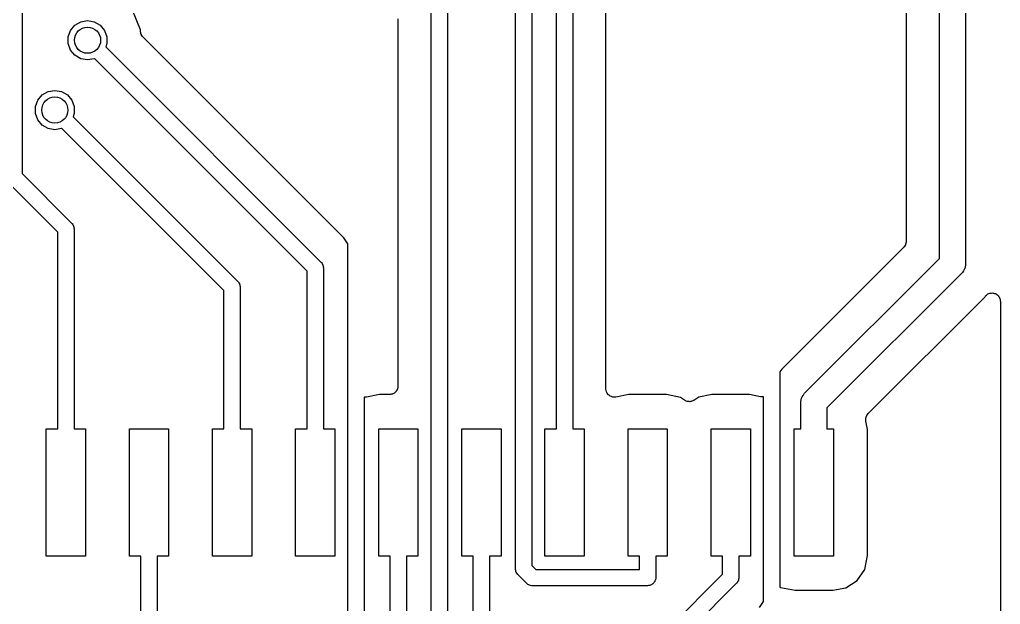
# Model space of a CAD drawing. Extents: x 116.4 to 213.4, y -134.3 to -53.5.
# Drawn here: x 188.78 to 203.76, y -71.18 to -62.24 of the extents above; entities that cross this region are included whole.
import ezdxf

# ---------------------------------------------------------------- set-up
doc = ezdxf.new("R2010")
doc.units = 0
doc.header["$MEASUREMENT"] = 0
doc.layers.add('BLACK', color=7, linetype='CONTINUOUS')

msp = doc.modelspace()

# ---------------------------------------------------------------- linework, layer by layer
at = {"layer": 'Black'}
for p, q in [((202.832, -65.8919), (202.832, -59.0889)), ((203.232, -59.0889), (203.232, -65.9747)), ((202.324, -59.4904), (202.324, -65.6288)), ((196.979, -68.493), (196.979, -60.2909)), ((197.229, -60.3427), (197.229, -68.493)), ((196.604, -60.5095), (196.604, -70.5839)), ((196.354, -70.6357), (196.354, -60.5613)), ((197.737, -67.8851), (197.737, -60.6057)), ((188.814, -61.2661), (188.814, -64.5919)), ((195.064, -72.9911), (195.064, -61.9625)), ((195.314, -61.9107), (195.314, -73.0429)), ((190.623, -62.3948), (190.5, -62.0977)), ((189.554, -62.4042), (189.622, -62.3241)), ((189.622, -62.3241), (189.712, -62.2718)), ((189.712, -62.2718), (189.815, -62.2537)), ((189.815, -62.2537), (189.918, -62.2718)), ((189.918, -62.2718), (190.009, -62.3241)), ((190.009, -62.3241), (190.076, -62.4042)), ((194.556, -62.2255), (194.556, -67.8456)), ((189.519, -62.5025), (189.554, -62.4042)), ((190.076, -62.4042), (190.112, -62.5025)), ((190.623, -62.415), (190.623, -62.3948)), ((190.624, -62.4206), (190.623, -62.415)), ((190.624, -62.4262), (190.624, -62.4206)), ((190.628, -62.4422), (190.624, -62.4262)), ((190.631, -62.4585), (190.628, -62.4422)), ((190.634, -62.4633), (190.631, -62.4585)), ((190.635, -62.4688), (190.634, -62.4633)), ((190.645, -62.4823), (190.635, -62.4688)), ((190.653, -62.4967), (190.645, -62.4823)), ((189.519, -62.6071), (189.519, -62.5025)), ((189.554, -62.7054), (189.519, -62.6071)), ((190.112, -62.6071), (190.094, -62.6566)), ((190.112, -62.5025), (190.112, -62.6071)), ((190.657, -62.5003), (190.653, -62.4967)), ((190.66, -62.5049), (190.657, -62.5003)), ((193.733, -65.5773), (190.66, -62.5049)), ((189.622, -62.7855), (189.554, -62.7054)), ((189.712, -62.8378), (189.622, -62.7855)), ((190.094, -62.6566), (193.382, -65.9453)), ((189.815, -62.8559), (189.712, -62.8378)), ((189.918, -62.8378), (189.815, -62.8559)), ((189.92, -62.8366), (189.918, -62.8378)), ((193.169, -66.0855), (189.92, -62.8366)), ((189.054, -63.4713), (189.121, -63.3912)), ((189.121, -63.3912), (189.212, -63.3389)), ((189.212, -63.3389), (189.315, -63.3208)), ((189.315, -63.3208), (189.418, -63.3389)), ((189.418, -63.3389), (189.508, -63.3912)), ((189.508, -63.3912), (189.576, -63.4713)), ((189.018, -63.5696), (189.054, -63.4713)), ((189.576, -63.4713), (189.611, -63.5696)), ((189.018, -63.6742), (189.018, -63.5696)), ((189.054, -63.7725), (189.018, -63.6742)), ((189.611, -63.6742), (189.593, -63.7237)), ((189.611, -63.5696), (189.611, -63.6742)), ((189.121, -63.8526), (189.054, -63.7725)), ((189.593, -63.7237), (192.112, -66.2427)), ((189.212, -63.9049), (189.121, -63.8526)), ((189.315, -63.923), (189.212, -63.9049)), ((189.418, -63.9049), (189.315, -63.923)), ((189.42, -63.9037), (189.418, -63.9049)), ((191.899, -66.3829), (189.42, -63.9037)), ((188.814, -64.5919), (189.572, -65.3504)), ((189.359, -65.4906), (188.601, -64.7321)), ((189.359, -68.493), (189.359, -65.4906)), ((189.572, -65.3504), (189.576, -65.3549)), ((189.576, -65.3549), (189.58, -65.3585)), ((189.58, -65.3585), (189.588, -65.3726)), ((189.588, -65.3726), (189.597, -65.386)), ((189.597, -65.386), (189.599, -65.3913)), ((189.599, -65.3913), (189.601, -65.396)), ((189.601, -65.396), (189.604, -65.4121)), ((189.604, -65.4121), (189.609, -65.4279)), ((189.609, -65.4279), (189.608, -65.4334)), ((189.608, -65.4334), (189.609, -65.4388)), ((189.609, -65.4388), (189.609, -68.493)), ((193.794, -65.6695), (193.733, -65.5773)), ((202.324, -65.6399), (202.319, -65.6559)), ((202.324, -65.6288), (202.323, -65.6343)), ((202.323, -65.6343), (202.324, -65.6399)), ((193.794, -72.823), (193.794, -65.6695)), ((202.287, -65.7186), (200.422, -67.5832)), ((202.29, -65.7141), (202.287, -65.7186)), ((202.294, -65.7105), (202.29, -65.7141)), ((202.303, -65.6961), (202.294, -65.7105)), ((202.312, -65.6825), (202.303, -65.6961)), ((202.314, -65.6771), (202.312, -65.6825)), ((202.316, -65.6723), (202.314, -65.6771)), ((202.319, -65.6559), (202.316, -65.6723)), ((200.773, -67.9513), (202.832, -65.8919)), ((193.169, -68.493), (193.169, -66.0855)), ((193.382, -65.9453), (193.386, -65.9498)), ((193.386, -65.9498), (193.39, -65.9534)), ((193.39, -65.9534), (193.398, -65.9675)), ((193.398, -65.9675), (193.407, -65.9809)), ((193.407, -65.9809), (193.409, -65.9862)), ((193.409, -65.9862), (193.411, -65.9909)), ((193.411, -65.9909), (193.414, -66.007)), ((193.414, -66.007), (193.419, -66.0228)), ((193.419, -66.0228), (193.418, -66.0283)), ((193.418, -66.0283), (193.419, -66.0337)), ((193.419, -66.0337), (193.419, -68.493)), ((203.198, -66.0806), (203.185, -66.1033)), ((203.213, -66.0592), (203.198, -66.0806)), ((203.216, -66.0507), (203.213, -66.0592)), ((203.22, -66.0431), (203.216, -66.0507)), ((203.224, -66.0174), (203.22, -66.0431)), ((203.231, -65.9921), (203.224, -66.0174)), ((203.232, -65.9747), (203.23, -65.9834)), ((203.23, -65.9834), (203.231, -65.9921)), ((203.173, -66.1161), (201.114, -68.1755)), ((203.178, -66.1089), (203.173, -66.1161)), ((203.185, -66.1033), (203.178, -66.1089)), ((191.899, -68.1677), (191.899, -66.3829)), ((192.112, -66.2427), (192.116, -66.2472)), ((192.116, -66.2472), (192.12, -66.2508)), ((192.12, -66.2508), (192.128, -66.2649)), ((192.128, -66.2649), (192.137, -66.2783)), ((192.137, -66.2783), (192.139, -66.2836)), ((192.139, -66.2836), (192.141, -66.2883)), ((192.141, -66.2883), (192.144, -66.3044)), ((192.144, -66.3044), (192.149, -66.3202)), ((192.149, -66.3202), (192.148, -66.3257)), ((192.148, -66.3257), (192.149, -66.3311)), ((192.149, -66.3311), (192.149, -68.1677)), ((201.745, -68.2628), (203.524, -66.4842)), ((203.524, -66.4842), (203.531, -66.4732)), ((203.531, -66.4732), (203.536, -66.4682)), ((203.536, -66.4682), (203.539, -66.4621)), ((203.539, -66.4621), (203.551, -66.4524)), ((203.551, -66.4524), (203.562, -66.4414)), ((203.562, -66.4414), (203.568, -66.4383)), ((203.568, -66.4383), (203.573, -66.4338)), ((203.573, -66.4338), (203.588, -66.4286)), ((203.588, -66.4286), (203.601, -66.4219)), ((203.601, -66.4219), (203.608, -66.4211)), ((203.608, -66.4211), (203.615, -66.4187)), ((203.615, -66.4187), (203.63, -66.4187)), ((203.63, -66.4187), (203.645, -66.4171)), ((203.645, -66.4171), (203.652, -66.4187)), ((203.652, -66.4187), (203.659, -66.4187)), ((203.659, -66.4187), (203.673, -66.4239)), ((203.673, -66.4239), (203.688, -66.4275)), ((203.688, -66.4275), (203.694, -66.4314)), ((203.694, -66.4314), (203.7, -66.4338)), ((203.7, -66.4338), (203.712, -66.4436)), ((203.712, -66.4436), (203.725, -66.452)), ((203.725, -66.452), (203.729, -66.4577)), ((203.729, -66.4577), (203.734, -66.4621)), ((203.734, -66.4621), (203.742, -66.4753)), ((203.742, -66.4753), (203.751, -66.4876)), ((203.751, -66.4876), (203.753, -66.4943)), ((203.753, -66.4943), (203.756, -66.5003)), ((203.756, -66.5003), (203.759, -66.5153)), ((203.759, -66.5153), (203.763, -66.53)), ((203.763, -66.53), (203.762, -66.5369)), ((203.762, -66.5369), (203.764, -66.5438)), ((203.764, -66.5438), (203.764, -109.071)), ((200.422, -67.5832), (200.394, -67.6248)), ((200.394, -67.6248), (200.394, -70.9132)), ((194.549, -67.889), (194.543, -67.8986)), ((194.551, -67.8781), (194.549, -67.889)), ((194.554, -67.8676), (194.551, -67.8781)), ((194.556, -67.8456), (194.554, -67.8565)), ((194.554, -67.8565), (194.554, -67.8676)), ((197.737, -67.8858), (197.737, -67.8851)), ((197.737, -67.8865), (197.737, -67.8858)), ((197.741, -67.9075), (197.737, -67.8865)), ((194.055, -68.0101), (194.044, -68.0103)), ((194.044, -68.0103), (194.044, -72.8748)), ((194.076, -68.0101), (194.055, -68.0101)), ((194.077, -68.0099), (194.076, -68.0101)), ((194.276, -67.9726), (194.077, -68.0099)), ((194.077, -68.0099), (194.077, -68.0099)), ((194.429, -67.9726), (194.276, -67.9726)), ((194.44, -67.9706), (194.429, -67.9726)), ((194.451, -67.9706), (194.44, -67.9706)), ((194.462, -67.9668), (194.451, -67.9706)), ((194.473, -67.9649), (194.462, -67.9668)), ((194.482, -67.9593), (194.473, -67.9649)), ((194.493, -67.9555), (194.482, -67.9593)), ((194.501, -67.9484), (194.493, -67.9555)), ((194.511, -67.9428), (194.501, -67.9484)), ((194.518, -67.9343), (194.511, -67.9428)), ((194.527, -67.9272), (194.518, -67.9343)), ((194.532, -67.9176), (194.527, -67.9272)), ((194.539, -67.9091), (194.532, -67.9176)), ((194.543, -67.8986), (194.539, -67.9091)), ((197.745, -67.9285), (197.741, -67.9075)), ((197.745, -67.9291), (197.745, -67.9285)), ((197.745, -67.9299), (197.745, -67.9291)), ((197.756, -67.9482), (197.745, -67.9299)), ((197.767, -67.9667), (197.756, -67.9482)), ((197.767, -67.9672), (197.767, -67.9667)), ((197.768, -67.9678), (197.767, -67.9672)), ((197.784, -67.9814), (197.768, -67.9678)), ((197.8, -67.9951), (197.784, -67.9814)), ((197.801, -67.9953), (197.8, -67.9951)), ((197.802, -67.9958), (197.801, -67.9953)), ((197.822, -68.0029), (197.802, -67.9958)), ((197.842, -68.0101), (197.822, -68.0029)), ((197.843, -68.0101), (197.842, -68.0101)), ((197.865, -68.0101), (197.843, -68.0104)), ((197.843, -68.0104), (197.843, -68.0101)), ((197.886, -68.0101), (197.865, -68.0101)), ((197.887, -68.0099), (197.886, -68.0101)), ((198.086, -67.9726), (197.887, -68.0099)), ((197.887, -68.0099), (197.887, -68.0099)), ((198.661, -67.9726), (198.086, -67.9726)), ((198.875, -68.0159), (198.661, -67.9726)), ((198.938, -68.0585), (198.875, -68.0159)), ((199.157, -68.0101), (199.078, -68.0605)), ((199.356, -67.9726), (199.157, -68.0101)), ((199.931, -67.9726), (199.356, -67.9726)), ((200.096, -68.0059), (199.931, -67.9726)), ((200.107, -68.0062), (200.096, -68.0059)), ((200.118, -68.0084), (200.107, -68.0062)), ((200.129, -68.0067), (200.118, -68.0084)), ((200.14, -68.007), (200.129, -68.0067)), ((200.144, -68.0055), (200.14, -68.007)), ((200.144, -71.1325), (200.144, -68.0055)), ((200.722, -68.05), (200.726, -68.0243)), ((200.726, -68.0243), (200.73, -68.0167)), ((200.73, -68.0167), (200.733, -68.0082)), ((200.733, -68.0082), (200.748, -67.9868)), ((200.748, -67.9868), (200.761, -67.9641)), ((200.761, -67.9641), (200.768, -67.9585)), ((200.768, -67.9585), (200.773, -67.9513)), ((191.899, -68.493), (191.899, -68.1677)), ((192.149, -68.1677), (192.149, -68.493)), ((198.945, -68.0618), (198.938, -68.0585)), ((198.951, -68.0666), (198.945, -68.0618)), ((198.965, -68.0708), (198.951, -68.0666)), ((198.978, -68.0767), (198.965, -68.0708)), ((198.986, -68.0773), (198.978, -68.0767)), ((198.993, -68.0797), (198.986, -68.0773)), ((199.008, -68.079), (198.993, -68.0797)), ((199.022, -68.0801), (199.008, -68.079)), ((199.03, -68.0779), (199.022, -68.0801)), ((199.038, -68.0775), (199.03, -68.0779)), ((199.051, -68.072), (199.038, -68.0775)), ((199.064, -68.0682), (199.051, -68.072)), ((199.071, -68.0635), (199.064, -68.0682)), ((199.078, -68.0605), (199.071, -68.0635)), ((200.714, -68.0927), (200.716, -68.084)), ((200.714, -68.493), (200.714, -68.0927)), ((200.715, -68.0753), (200.722, -68.05)), ((200.716, -68.084), (200.715, -68.0753)), ((201.114, -68.1755), (201.114, -68.493)), ((201.708, -68.3415), (201.71, -68.3368)), ((201.71, -68.3319), (201.715, -68.3156)), ((201.71, -68.3368), (201.71, -68.3319)), ((201.715, -68.3156), (201.72, -68.2989)), ((201.72, -68.2989), (201.723, -68.2949)), ((201.723, -68.2949), (201.724, -68.2903)), ((201.724, -68.2903), (201.735, -68.2769)), ((201.735, -68.2769), (201.745, -68.2628)), ((201.71, -68.3587), (201.708, -68.3415)), ((201.71, -68.376), (201.71, -68.3587)), ((201.734, -68.5048), (201.71, -68.376)), ((189.184, -70.443), (189.184, -68.493)), ((189.184, -68.493), (189.359, -68.493)), ((189.609, -68.493), (189.784, -68.493)), ((189.784, -68.493), (189.784, -70.443)), ((190.454, -70.443), (190.454, -68.493)), ((190.454, -68.493), (191.054, -68.493)), ((191.054, -68.493), (191.054, -70.443)), ((191.724, -70.443), (191.724, -68.493)), ((191.724, -68.493), (191.899, -68.493)), ((192.149, -68.493), (192.324, -68.493)), ((192.324, -68.493), (192.324, -70.443)), ((192.994, -70.443), (192.994, -68.493)), ((192.994, -68.493), (193.169, -68.493)), ((193.419, -68.493), (193.594, -68.493)), ((193.594, -68.493), (193.594, -70.443)), ((194.264, -70.443), (194.264, -68.493)), ((194.264, -68.493), (194.864, -68.493)), ((194.864, -68.493), (194.864, -70.443)), ((195.534, -70.443), (195.534, -68.493)), ((195.534, -68.493), (196.134, -68.493)), ((196.134, -68.493), (196.134, -70.443)), ((196.804, -70.443), (196.804, -68.493)), ((196.804, -68.493), (196.979, -68.493)), ((197.229, -68.493), (197.404, -68.493)), ((197.404, -68.493), (197.404, -70.443)), ((198.074, -70.443), (198.074, -68.493)), ((198.074, -68.493), (198.674, -68.493)), ((198.674, -68.493), (198.674, -70.443)), ((199.344, -70.443), (199.344, -68.493)), ((199.344, -68.493), (199.944, -68.493)), ((199.944, -68.493), (199.944, -70.443)), ((200.614, -70.443), (200.614, -68.493)), ((200.614, -68.493), (200.714, -68.493)), ((201.114, -68.493), (201.214, -68.493)), ((201.214, -68.493), (201.214, -70.443)), ((201.734, -70.4303), (201.734, -68.5048)), ((201.691, -70.6445), (201.734, -70.4303)), ((189.784, -70.443), (189.184, -70.443)), ((190.629, -70.443), (190.454, -70.443)), ((190.629, -70.7683), (190.629, -70.443)), ((191.054, -70.443), (190.879, -70.443)), ((190.879, -70.443), (190.879, -70.7683)), ((192.324, -70.443), (191.724, -70.443)), ((193.594, -70.443), (192.994, -70.443)), ((194.439, -70.443), (194.264, -70.443)), ((194.439, -72.8153), (194.439, -70.443)), ((194.864, -70.443), (194.689, -70.443)), ((194.689, -70.443), (194.689, -72.8671)), ((195.709, -70.443), (195.534, -70.443)), ((195.709, -73.4306), (195.709, -70.443)), ((196.134, -70.443), (195.959, -70.443)), ((195.959, -70.443), (195.959, -73.4824)), ((196.604, -70.5839), (196.663, -70.6433)), ((197.404, -70.443), (196.804, -70.443)), ((198.249, -70.443), (198.074, -70.443)), ((198.249, -70.6433), (198.249, -70.443)), ((198.674, -70.443), (198.499, -70.443)), ((198.499, -70.443), (198.499, -70.7683)), ((199.519, -70.443), (199.344, -70.443)), ((199.519, -70.7165), (199.519, -70.443)), ((199.944, -70.443), (199.769, -70.443)), ((199.769, -70.443), (199.769, -70.7683)), ((201.214, -70.443), (200.614, -70.443)), ((193.85, -76.3852), (199.519, -70.7165)), ((196.355, -70.6411), (196.354, -70.6357)), ((196.354, -70.6466), (196.355, -70.6411)), ((196.358, -70.6624), (196.354, -70.6466)), ((196.361, -70.6785), (196.358, -70.6624)), ((196.364, -70.6832), (196.361, -70.6785)), ((196.365, -70.6885), (196.364, -70.6832)), ((196.375, -70.7019), (196.365, -70.6885)), ((196.383, -70.716), (196.375, -70.7019)), ((196.387, -70.7196), (196.383, -70.716)), ((196.39, -70.7241), (196.387, -70.7196)), ((196.523, -70.8567), (196.39, -70.7241)), ((196.663, -70.6433), (198.249, -70.6433)), ((201.575, -70.8142), (201.691, -70.6445)), ((190.629, -75.3515), (190.629, -70.7683)), ((190.879, -70.7683), (190.879, -75.4033)), ((199.732, -70.8567), (194.064, -76.5254)), ((196.527, -70.8598), (196.523, -70.8567)), ((196.531, -70.8641), (196.527, -70.8598)), ((196.545, -70.8722), (196.531, -70.8641)), ((196.558, -70.8816), (196.545, -70.8722)), ((196.564, -70.883), (196.558, -70.8816)), ((196.568, -70.8858), (196.564, -70.883)), ((196.585, -70.8886), (196.568, -70.8858)), ((198.406, -70.8877), (198.396, -70.8914)), ((198.417, -70.8858), (198.406, -70.8877)), ((198.426, -70.8803), (198.417, -70.8858)), ((198.436, -70.8766), (198.426, -70.8803)), ((198.445, -70.8695), (198.436, -70.8766)), ((198.454, -70.8641), (198.445, -70.8695)), ((198.461, -70.8557), (198.454, -70.8641)), ((198.47, -70.8486), (198.461, -70.8557)), ((198.475, -70.8392), (198.47, -70.8486)), ((198.482, -70.8308), (198.475, -70.8392)), ((198.486, -70.8205), (198.482, -70.8308)), ((198.491, -70.8111), (198.486, -70.8205)), ((198.493, -70.8003), (198.491, -70.8111)), ((198.497, -70.79), (198.493, -70.8003)), ((198.499, -70.7683), (198.497, -70.7791)), ((198.497, -70.7791), (198.497, -70.79)), ((199.736, -70.8522), (199.732, -70.8567)), ((199.74, -70.8486), (199.736, -70.8522)), ((199.748, -70.8345), (199.74, -70.8486)), ((199.757, -70.8211), (199.748, -70.8345)), ((199.759, -70.8158), (199.757, -70.8211)), ((199.761, -70.8111), (199.759, -70.8158)), ((199.764, -70.795), (199.761, -70.8111)), ((199.769, -70.7792), (199.764, -70.795)), ((199.769, -70.7683), (199.768, -70.7737)), ((199.768, -70.7737), (199.769, -70.7792)), ((201.401, -70.9259), (201.575, -70.8142)), ((196.6, -70.8928), (196.585, -70.8886)), ((196.606, -70.8923), (196.6, -70.8928)), ((196.611, -70.8933), (196.606, -70.8923)), ((198.374, -70.8933), (196.611, -70.8933)), ((198.385, -70.8914), (198.374, -70.8933)), ((198.396, -70.8914), (198.385, -70.8914)), ((200.394, -70.9132), (200.398, -70.9138)), ((200.398, -70.9138), (200.405, -70.9186)), ((200.405, -70.9186), (200.627, -70.9634)), ((200.627, -70.9634), (201.202, -70.9634)), ((201.202, -70.9634), (201.401, -70.9259)), ((200.083, -71.2247), (200.144, -71.1325))]:
    msp.add_line(p, q, dxfattribs=at)
for centre in [(189.815, -62.5548), (189.315, -63.6219)]:
    msp.add_circle(centre, 0.2, dxfattribs=at)

doc.saveas('drawing.dxf')
